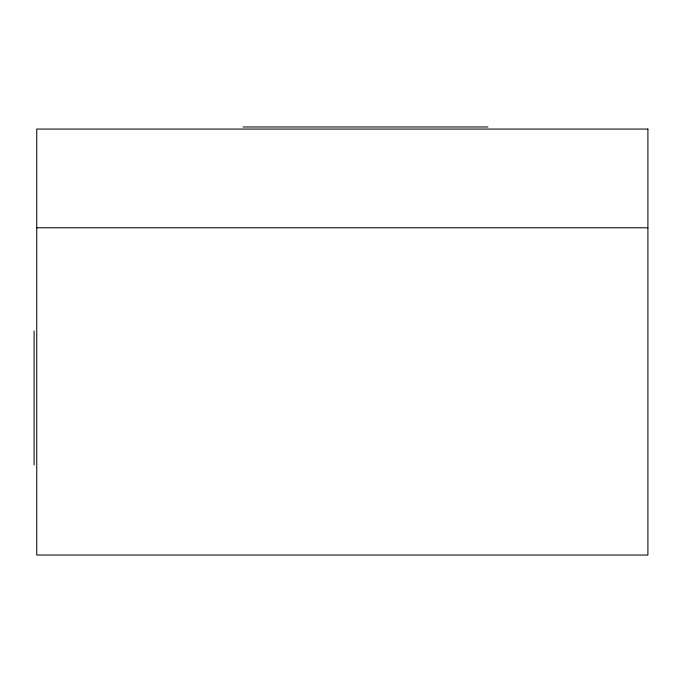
<?xml version="1.0" encoding="UTF-8"?>
<svg xmlns="http://www.w3.org/2000/svg" width="682" height="682" viewBox="0 0 682 682"><rect width="100%" height="100%" fill="white"/><g stroke="black" fill="none" stroke-linecap="round" stroke-linejoin="round"><path stroke-width="1.02" d="M243.107 126.963L487.92 126.963M36.743 227.788L647.9 227.788M34.1 330.966L34.1 464.988M647.9 129.077L36.743 129.077L36.743 555.037L647.9 555.037L647.9 129.077"/></g></svg>
